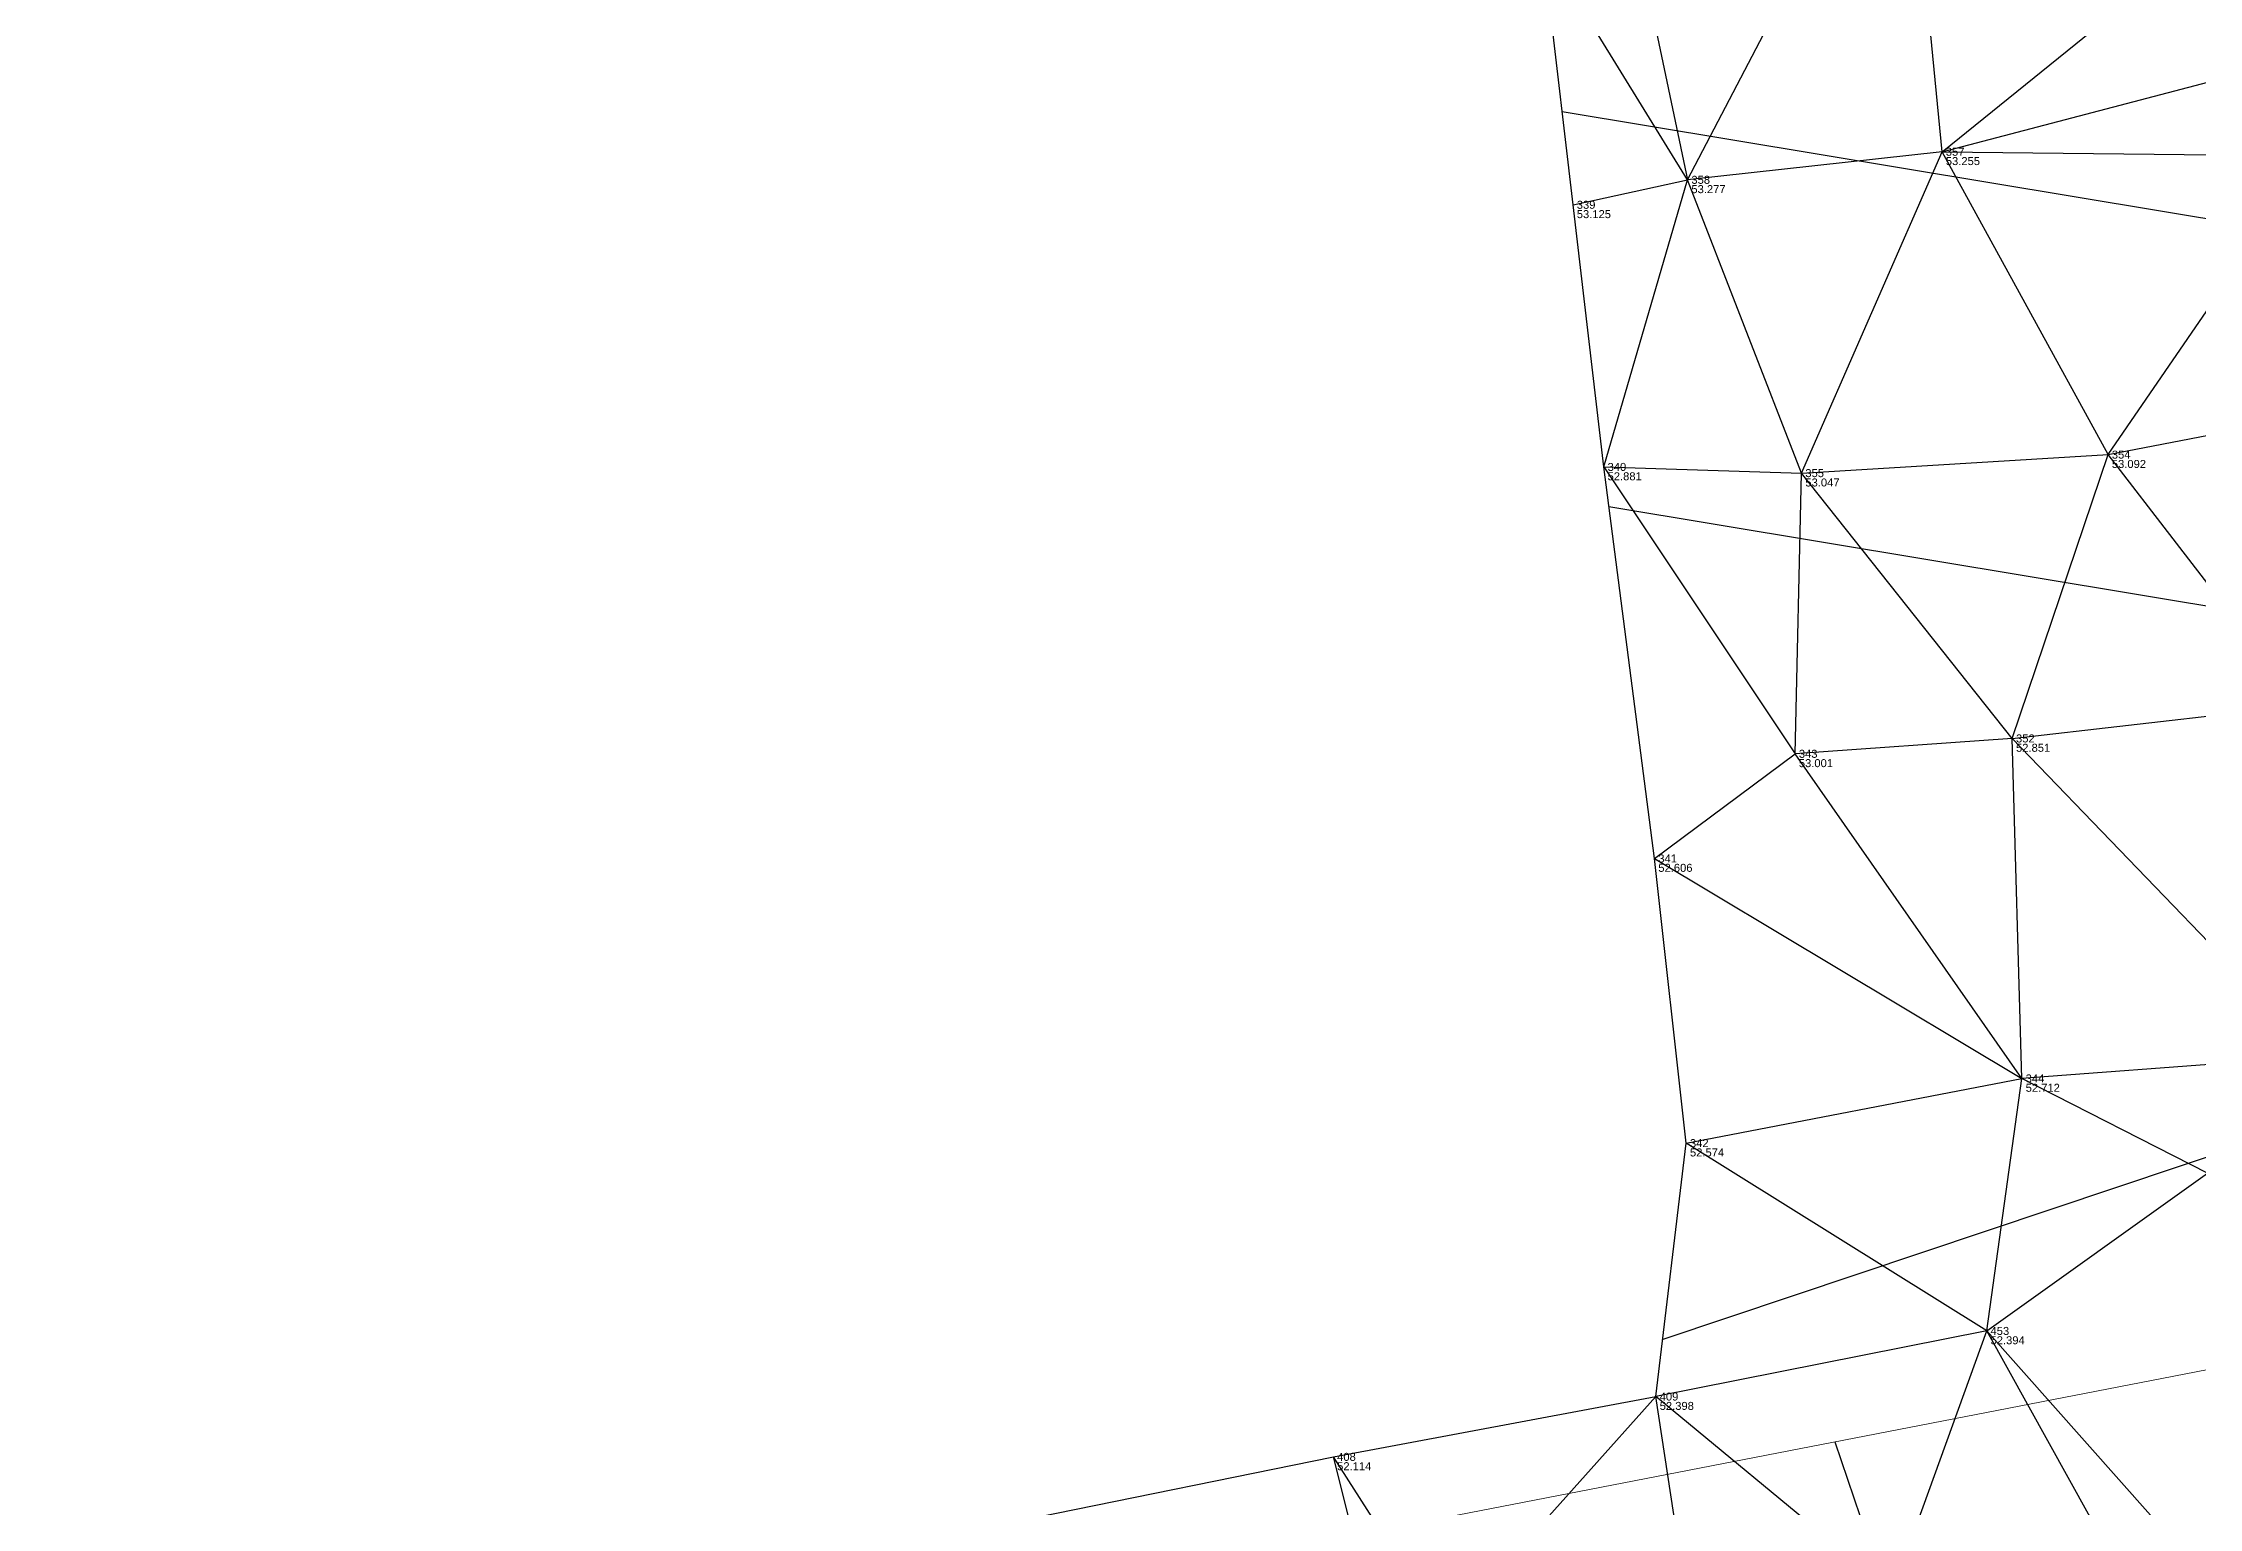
# Model space of a CAD drawing. Header units: millimetres. Extents: x 886 to 1006, y 4909 to 5107.
# Drawn here: x 886.66 to 927.07, y 5030.36 to 5057.81 of the extents above; entities that cross this region are included whole.
import ezdxf

# ---------------------------------------------------------------- set-up
doc = ezdxf.new("R2010")
doc.units = ezdxf.units.MM
for name, color, linetype in [('_Arestas', 8, 'Continuous'), ('_Cotas', 1, 'Continuous'), ('_Nomes', 7, 'Continuous'), ('Seções', 2, 'Continuous')]:
    doc.layers.add(name, color=color, linetype=linetype)
doc.styles.get("Standard").update_dxf_attribs({"font": 'arial.ttf'})

msp = doc.modelspace()

# ---------------------------------------------------------------- linework, layer by layer
at = {"linetype": 'Continuous', "lineweight": 0, "flags": 128}
msp.add_lwpolyline([(894.592, 4995.086), (902.089, 4996.539), (902.096, 4996.505), (961, 5007.921), (958.051, 5023.138), (946.27, 5020.855), (943.321, 5036.072), (889.037, 5025.551), (886.665, 5000.342)], close=True, dxfattribs=at)
at = {"layer": '_Arestas'}
for p, q in [((917.49, 5055.253), (921.557, 5063.039)), ((922.259, 5055.779), (921.557, 5063.039)), ((916.505, 5059.912), (917.49, 5055.253)), ((917.49, 5055.253), (914.775, 5059.653)), ((915.342, 5054.785), (914.775, 5059.653)), ((922.259, 5055.779), (926.567, 5059.258)), ((922.259, 5055.779), (927.381, 5057.122)), ((922.259, 5055.779), (917.49, 5055.253)), ((919.626, 5049.756), (922.259, 5055.779)), ((922.259, 5055.779), (929.211, 5055.699)), ((925.371, 5050.103), (922.259, 5055.779)), ((925.371, 5050.103), (929.211, 5055.699)), ((915.342, 5054.785), (917.49, 5055.253)), ((915.918, 5049.872), (917.49, 5055.253)), ((919.626, 5049.756), (917.49, 5055.253)), ((915.918, 5049.872), (915.342, 5054.785)), ((925.371, 5050.103), (931.152, 5051.227)), ((915.918, 5049.872), (919.626, 5049.756)), ((915.918, 5049.872), (919.504, 5044.496)), ((916.87, 5042.534), (915.918, 5049.872)), ((919.626, 5049.756), (925.371, 5050.103)), ((923.575, 5044.784), (925.371, 5050.103)), ((928.99, 5045.407), (925.371, 5050.103)), ((919.504, 5044.496), (919.626, 5049.756)), ((923.575, 5044.784), (919.626, 5049.756)), ((923.575, 5044.784), (928.99, 5045.407)), ((923.575, 5044.784), (919.504, 5044.496)), ((923.756, 5038.412), (923.575, 5044.784)), ((929.306, 5038.828), (923.575, 5044.784)), ((916.87, 5042.534), (919.504, 5044.496)), ((923.756, 5038.412), (919.504, 5044.496)), ((916.87, 5042.534), (923.756, 5038.412)), ((917.463, 5037.2), (916.87, 5042.534)), ((929.306, 5038.828), (923.756, 5038.412)), ((917.463, 5037.2), (923.756, 5038.412)), ((923.097, 5033.68), (923.756, 5038.412)), ((927.234, 5036.635), (923.756, 5038.412)), ((916.896, 5032.45), (917.463, 5037.2)), ((923.097, 5033.68), (917.463, 5037.2)), ((923.097, 5033.68), (927.234, 5036.635)), ((923.097, 5033.68), (916.896, 5032.45)), ((921.328, 5028.792), (923.097, 5033.68)), ((927.958, 5028.216), (923.097, 5033.68)), ((926.443, 5027.652), (923.097, 5033.68)), ((910.85, 5031.32), (916.896, 5032.45)), ((912.952, 5028.05), (916.896, 5032.45)), ((917.726, 5026.987), (916.896, 5032.45)), ((921.328, 5028.792), (916.896, 5032.45)), ((905.261, 5030.184), (910.85, 5031.32)), ((912.952, 5028.05), (910.85, 5031.32)), ((912.303, 5025.547), (910.85, 5031.32))]:
    msp.add_line(p, q, dxfattribs=at)
at = {"layer": 'Seções'}
for p, q in [((960.165, 5049.053), (915.139, 5056.528)), ((966.423, 5040.757), (916.015, 5049.125)), ((947.824, 5043.844), (917.024, 5033.521)), ((920.249, 5031.6), (946.153, 4955.642))]:
    msp.add_line(p, q, dxfattribs=at)

# ---------------------------------------------------------------- texts
at = {"layer": '_Cotas'}
for s, p in [('53.255', (922.329, 5055.529)), ('53.277', (917.56, 5055.003)), ('53.125', (915.412, 5054.535)), ('53.092', (925.441, 5049.853)), ('52.881', (915.989, 5049.622)), ('53.047', (919.696, 5049.506)), ('52.851', (923.645, 5044.534)), ('53.001', (919.574, 5044.246)), ('52.606', (916.94, 5042.284)), ('52.712', (923.826, 5038.162)), ('52.574', (917.533, 5036.95)), ('52.394', (923.167, 5033.43)), ('52.398', (916.966, 5032.2)), ('52.114', (910.92, 5031.07))]:
    msp.add_text(s, height=0.15, dxfattribs=at).set_placement(p)
at = {"layer": '_Nomes'}
for s, p in [('357', (922.329, 5055.704)), ('358', (917.56, 5055.178)), ('339', (915.412, 5054.71)), ('340', (915.989, 5049.797)), ('355', (919.696, 5049.681)), ('354', (925.441, 5050.028)), ('343', (919.574, 5044.421)), ('352', (923.645, 5044.709)), ('341', (916.94, 5042.459)), ('344', (923.826, 5038.337)), ('342', (917.533, 5037.125)), ('453', (923.167, 5033.605)), ('409', (916.966, 5032.375)), ('408', (910.92, 5031.245))]:
    msp.add_text(s, height=0.15, dxfattribs=at).set_placement(p)

doc.saveas('drawing.dxf')
